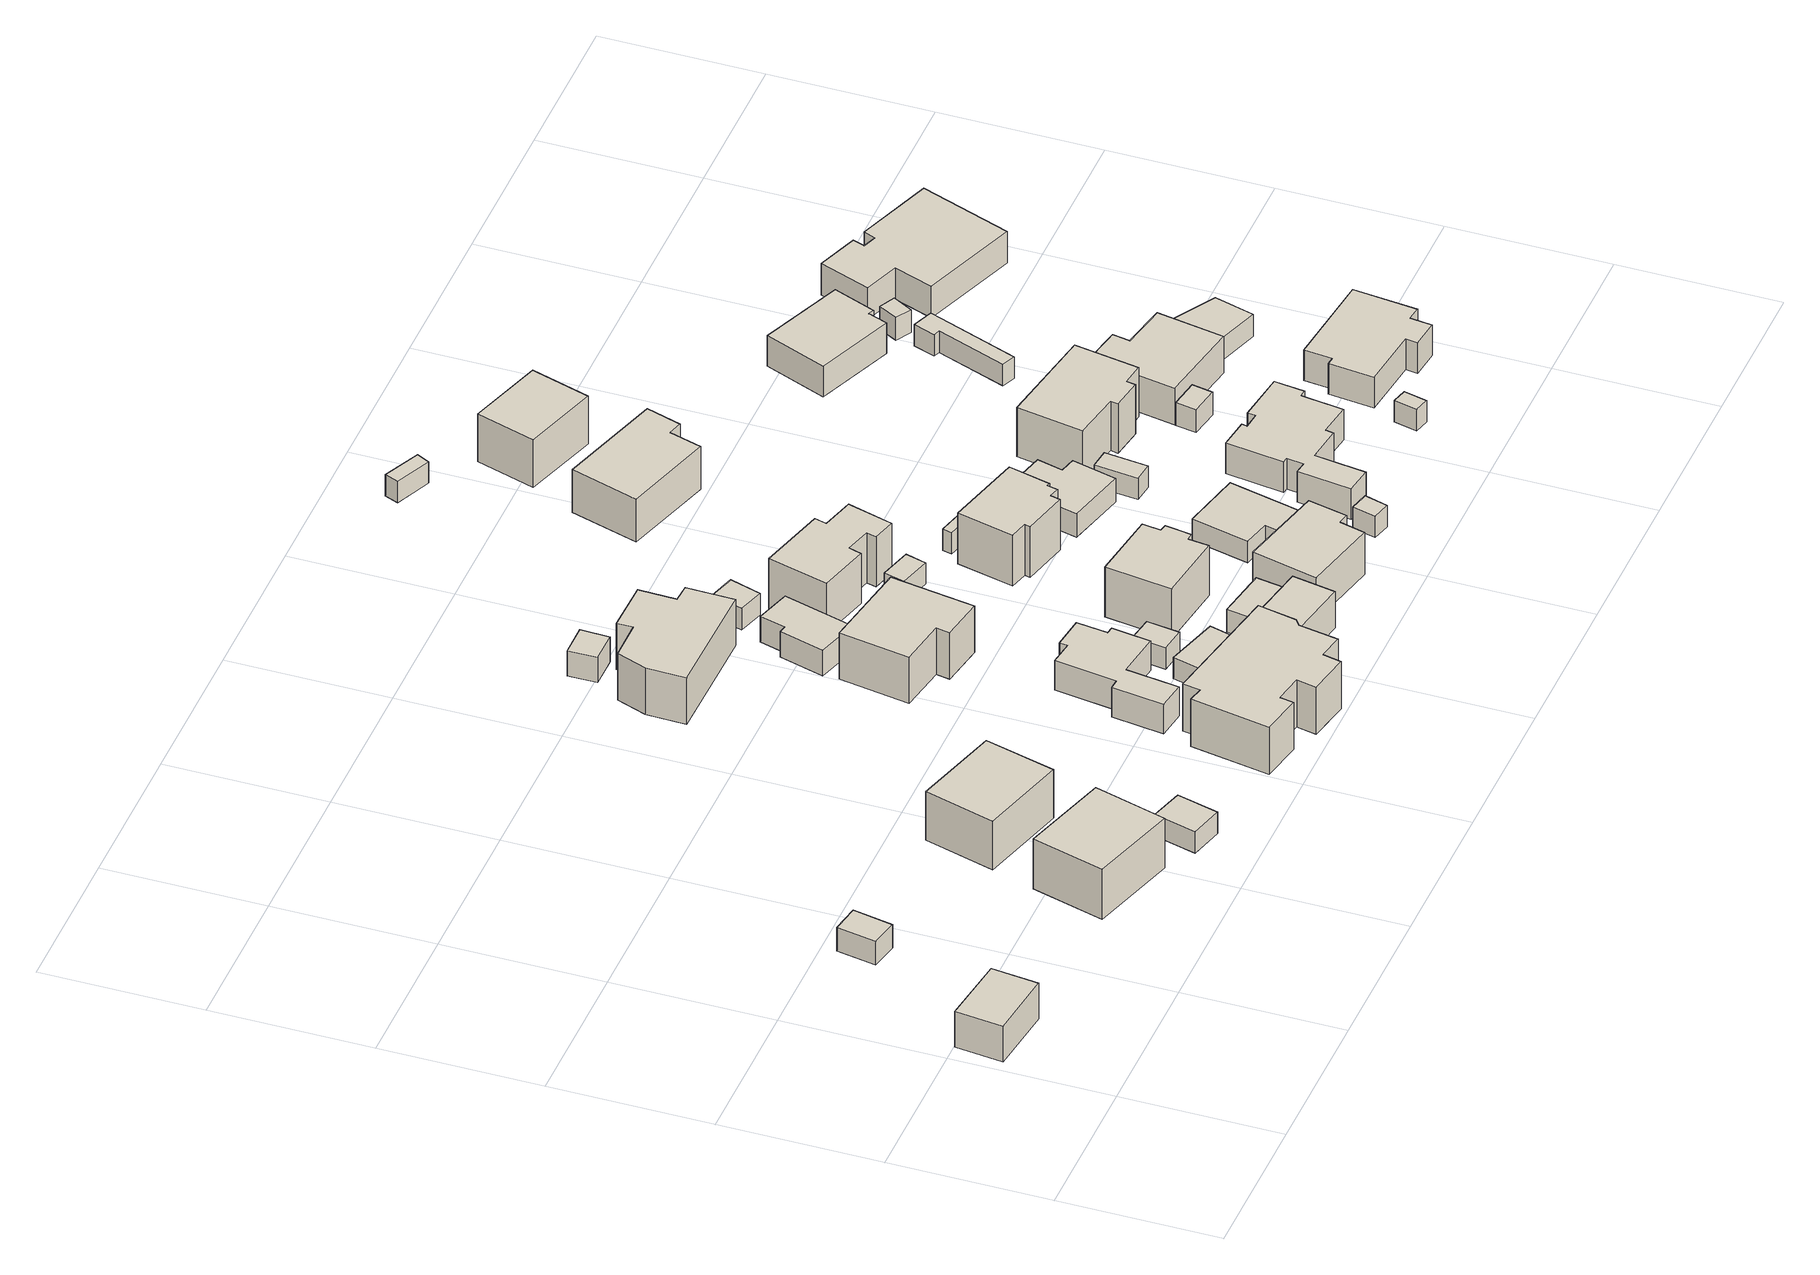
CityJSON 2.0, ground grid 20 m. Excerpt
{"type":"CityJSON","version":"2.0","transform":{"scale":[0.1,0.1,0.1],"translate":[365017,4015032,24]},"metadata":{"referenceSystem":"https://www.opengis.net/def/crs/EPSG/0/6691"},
"CityObjects":{
"building1":{"type":"Building","attributes":{"枝番":1,"利根川水系渡良瀬川洪水浸水想定区域（想定最大規模）.規模":"L2","利根川水系渡良瀬川洪水浸水想定区域（想定最大規模）.浸水ランク":"2","利根川水系渡良瀬川洪水浸水想定区域（想定最大規模）.浸水深":1.16,"利根川水系渡良瀬川洪水浸水想定区域（想定最大規模）.継続時間":5.5,"利根川水系矢場川洪水浸水想定区域（想定最大規模）.規模":"L2","利根川水系矢場川洪水浸水想定区域（想定最大規模）.浸水ランク":"1","利根川水系矢場川洪水浸水想定区域（想定最大規模）.浸水深":0.31,"利根川水系矢場川洪水浸水想定区域（想定最大規模）.継続時間":2.4,"measuredHeight":7.3,"BuildingDetails.prefecture":"10","BuildingDetails.city":"10207"},"geometry":[{"type":"Solid","lod":"1","boundaries":[[[[0,1,2,3]],[[2,4,5,3]],[[1,6,4,2]],[[0,7,6,1]],[[3,5,7,0]],[[4,6,7,5]]]]}]},
"building2":{"type":"Building","attributes":{"枝番":1,"利根川水系渡良瀬川洪水浸水想定区域（想定最大規模）.規模":"L2","利根川水系渡良瀬川洪水浸水想定区域（想定最大規模）.浸水ランク":"2","利根川水系渡良瀬川洪水浸水想定区域（想定最大規模）.浸水深":1.28,"利根川水系渡良瀬川洪水浸水想定区域（想定最大規模）.継続時間":5,"利根川水系矢場川洪水浸水想定区域（想定最大規模）.規模":"L2","利根川水系矢場川洪水浸水想定区域（想定最大規模）.浸水ランク":"1","利根川水系矢場川洪水浸水想定区域（想定最大規模）.浸水深":0.34,"measuredHeight":3.6,"BuildingDetails.prefecture":"10","BuildingDetails.city":"10207"},"geometry":[{"type":"Solid","lod":"1","boundaries":[[[[8,9,10,11]],[[10,12,13,11]],[[9,14,12,10]],[[8,15,14,9]],[[11,13,15,8]],[[12,14,15,13]]]]}]},
"building3":{"type":"Building","attributes":{"枝番":1,"利根川水系渡良瀬川洪水浸水想定区域（想定最大規模）.規模":"L2","利根川水系渡良瀬川洪水浸水想定区域（想定最大規模）.浸水ランク":"2","利根川水系渡良瀬川洪水浸水想定区域（想定最大規模）.浸水深":1.24,"利根川水系渡良瀬川洪水浸水想定区域（想定最大規模）.継続時間":5,"利根川水系矢場川洪水浸水想定区域（想定最大規模）.規模":"L2","利根川水系矢場川洪水浸水想定区域（想定最大規模）.浸水ランク":"1","利根川水系矢場川洪水浸水想定区域（想定最大規模）.浸水深":0.4,"usage":"412","measuredHeight":7.2,"BuildingDetails.prefecture":"10","BuildingDetails.city":"10207","BuildingDetails.surveyYear":2016},"geometry":[{"type":"Solid","lod":"1","boundaries":[[[[16,17,18,19]],[[18,20,21,19]],[[17,22,20,18]],[[16,23,22,17]],[[19,21,23,16]],[[20,22,23,21]]]]}]},
"building4":{"type":"Building","attributes":{"枝番":1,"利根川水系渡良瀬川洪水浸水想定区域（想定最大規模）.規模":"L2","利根川水系渡良瀬川洪水浸水想定区域（想定最大規模）.浸水ランク":"2","利根川水系渡良瀬川洪水浸水想定区域（想定最大規模）.浸水深":1.32,"利根川水系渡良瀬川洪水浸水想定区域（想定最大規模）.継続時間":5.4,"利根川水系矢場川洪水浸水想定区域（想定最大規模）.規模":"L2","利根川水系矢場川洪水浸水想定区域（想定最大規模）.浸水ランク":"1","利根川水系矢場川洪水浸水想定区域（想定最大規模）.浸水深":0.41,"usage":"412","measuredHeight":6.9,"BuildingDetails.prefecture":"10","BuildingDetails.city":"10207","BuildingDetails.surveyYear":2016},"geometry":[{"type":"Solid","lod":"1","boundaries":[[[[24,25,26,27]],[[26,28,29,27]],[[25,30,28,26]],[[24,31,30,25]],[[27,29,31,24]],[[28,30,31,29]]]]}]},
"building5":{"type":"Building","attributes":{"枝番":1,"利根川水系渡良瀬川洪水浸水想定区域（想定最大規模）.規模":"L2","利根川水系渡良瀬川洪水浸水想定区域（想定最大規模）.浸水ランク":"2","利根川水系渡良瀬川洪水浸水想定区域（想定最大規模）.浸水深":1.24,"利根川水系渡良瀬川洪水浸水想定区域（想定最大規模）.継続時間":5,"利根川水系矢場川洪水浸水想定区域（想定最大規模）.規模":"L2","利根川水系矢場川洪水浸水想定区域（想定最大規模）.浸水ランク":"1","利根川水系矢場川洪水浸水想定区域（想定最大規模）.浸水深":0.4,"measuredHeight":3.4,"BuildingDetails.prefecture":"10","BuildingDetails.city":"10207"},"geometry":[{"type":"Solid","lod":"1","boundaries":[[[[32,33,34,35]],[[34,36,37,35]],[[33,38,36,34]],[[32,39,38,33]],[[35,37,39,32]],[[36,38,39,37]]]]}]},
"building6":{"type":"Building","attributes":{"枝番":1,"利根川水系渡良瀬川洪水浸水想定区域（想定最大規模）.規模":"L2","利根川水系渡良瀬川洪水浸水想定区域（想定最大規模）.浸水ランク":"2","利根川水系渡良瀬川洪水浸水想定区域（想定最大規模）.浸水深":1.12,"利根川水系渡良瀬川洪水浸水想定区域（想定最大規模）.継続時間":4.8,"利根川水系矢場川洪水浸水想定区域（想定最大規模）.規模":"L2","利根川水系矢場川洪水浸水想定区域（想定最大規模）.浸水ランク":"1","利根川水系矢場川洪水浸水想定区域（想定最大規模）.浸水深":0.28,"usage":"411","measuredHeight":8.6,"BuildingDetails.prefecture":"10","BuildingDetails.city":"10207","BuildingDetails.surveyYear":2016},"geometry":[{"type":"Solid","lod":"1","boundaries":[[[[40,41,42,43,44,45,46,47,48,49,50,51,52,53]],[[52,54,55,53]],[[51,56,54,52]],[[50,57,56,51]],[[49,58,57,50]],[[48,59,58,49]],[[47,60,59,48]],[[46,61,60,47]],[[45,62,61,46]],[[44,63,62,45]],[[43,64,63,44]],[[42,65,64,43]],[[41,66,65,42]],[[40,67,66,41]],[[53,55,67,40]],[[54,56,57,58,59,60,61,62,63,64,65,66,67,55]]]]}]},
"building7":{"type":"Building","attributes":{"枝番":1,"利根川水系渡良瀬川洪水浸水想定区域（想定最大規模）.規模":"L2","利根川水系渡良瀬川洪水浸水想定区域（想定最大規模）.浸水ランク":"2","利根川水系渡良瀬川洪水浸水想定区域（想定最大規模）.浸水深":1.16,"利根川水系渡良瀬川洪水浸水想定区域（想定最大規模）.継続時間":5.1,"利根川水系矢場川洪水浸水想定区域（想定最大規模）.規模":"L2","利根川水系矢場川洪水浸水想定区域（想定最大規模）.浸水ランク":"1","利根川水系矢場川洪水浸水想定区域（想定最大規模）.浸水深":0.22,"usage":"411","measuredHeight":7.2,"BuildingDetails.prefecture":"10","BuildingDetails.city":"10207","BuildingDetails.surveyYear":2016},"geometry":[{"type":"Solid","lod":"1","boundaries":[[[[68,69,70,71,72,73,74,75,76]],[[75,77,78,76]],[[74,79,77,75]],[[73,80,79,74]],[[72,81,80,73]],[[71,82,81,72]],[[70,83,82,71]],[[69,84,83,70]],[[68,85,84,69]],[[76,78,85,68]],[[77,79,80,81,82,83,84,85,78]]]]}]},
"building8":{"type":"Building","attributes":{"枝番":1,"利根川水系渡良瀬川洪水浸水想定区域（想定最大規模）.規模":"L2","利根川水系渡良瀬川洪水浸水想定区域（想定最大規模）.浸水ランク":"2","利根川水系渡良瀬川洪水浸水想定区域（想定最大規模）.浸水深":1.4,"利根川水系渡良瀬川洪水浸水想定区域（想定最大規模）.継続時間":4.8,"利根川水系矢場川洪水浸水想定区域（想定最大規模）.規模":"L2","利根川水系矢場川洪水浸水想定区域（想定最大規模）.浸水ランク":"2","利根川水系矢場川洪水浸水想定区域（想定最大規模）.浸水深":0.5,"usage":"411","measuredHeight":5.1,"BuildingDetails.prefecture":"10","BuildingDetails.city":"10207","BuildingDetails.surveyYear":2016},"geometry":[{"type":"Solid","lod":"1","boundaries":[[[[86,87,88,89,90,91,92,93,94,95,96,97]],[[96,98,99,97]],[[95,100,98,96]],[[94,101,100,95]],[[93,102,101,94]],[[92,103,102,93]],[[91,104,103,92]],[[90,105,104,91]],[[89,106,105,90]],[[88,107,106,89]],[[87,108,107,88]],[[86,109,108,87]],[[97,99,109,86]],[[98,100,101,102,103,104,105,106,107,108,109,99]]]]}]},
"building9":{"type":"Building","attributes":{"枝番":1,"利根川水系渡良瀬川洪水浸水想定区域（想定最大規模）.規模":"L2","利根川水系渡良瀬川洪水浸水想定区域（想定最大規模）.浸水ランク":"2","利根川水系渡良瀬川洪水浸水想定区域（想定最大規模）.浸水深":1.17,"利根川水系渡良瀬川洪水浸水想定区域（想定最大規模）.継続時間":5.5,"利根川水系矢場川洪水浸水想定区域（想定最大規模）.規模":"L2","利根川水系矢場川洪水浸水想定区域（想定最大規模）.浸水ランク":"1","利根川水系矢場川洪水浸水想定区域（想定最大規模）.浸水深":0.22,"利根川水系矢場川洪水浸水想定区域（想定最大規模）.継続時間":3,"usage":"411","measuredHeight":3.7,"BuildingDetails.prefecture":"10","BuildingDetails.city":"10207","BuildingDetails.surveyYear":2016},"geometry":[{"type":"Solid","lod":"1","boundaries":[[[[110,111,112,113]],[[112,114,115,113]],[[111,116,114,112]],[[110,117,116,111]],[[113,115,117,110]],[[114,116,117,115]]]]}]},
"building10":{"type":"Building","attributes":{"枝番":1,"利根川水系渡良瀬川洪水浸水想定区域（想定最大規模）.規模":"L2","利根川水系渡良瀬川洪水浸水想定区域（想定最大規模）.浸水ランク":"2","利根川水系渡良瀬川洪水浸水想定区域（想定最大規模）.浸水深":0.93,"利根川水系渡良瀬川洪水浸水想定区域（想定最大規模）.継続時間":5.2,"利根川水系矢場川洪水浸水想定区域（想定最大規模）.規模":"L2","利根川水系矢場川洪水浸水想定区域（想定最大規模）.浸水ランク":"1","利根川水系矢場川洪水浸水想定区域（想定最大規模）.浸水深":0.01,"usage":"411","measuredHeight":7.5,"BuildingDetails.prefecture":"10","BuildingDetails.city":"10207","BuildingDetails.surveyYear":2016},"geometry":[{"type":"Solid","lod":"1","boundaries":[[[[118,119,120,121,122,123]],[[122,124,125,123]],[[121,126,124,122]],[[120,127,126,121]],[[119,128,127,120]],[[118,129,128,119]],[[123,125,129,118]],[[124,126,127,128,129,125]]]]}]},
"building11":{"type":"Building","attributes":{"枝番":1,"利根川水系渡良瀬川洪水浸水想定区域（想定最大規模）.規模":"L2","利根川水系渡良瀬川洪水浸水想定区域（想定最大規模）.浸水ランク":"2","利根川水系渡良瀬川洪水浸水想定区域（想定最大規模）.浸水深":1.43,"利根川水系渡良瀬川洪水浸水想定区域（想定最大規模）.継続時間":4.8,"利根川水系矢場川洪水浸水想定区域（想定最大規模）.規模":"L2","利根川水系矢場川洪水浸水想定区域（想定最大規模）.浸水ランク":"2","利根川水系矢場川洪水浸水想定区域（想定最大規模）.浸水深":0.57,"usage":"411","BuildingDetails.prefecture":"10","BuildingDetails.city":"10207","BuildingDetails.surveyYear":2016},"geometry":[{"type":"Solid","lod":"1","boundaries":[[[[130,131,132,133]],[[132,134,135,133]],[[131,136,134,132]],[[130,137,136,131]],[[133,135,137,130]],[[134,136,137,135]]]]}]},
"building12":{"type":"Building","attributes":{"枝番":1,"利根川水系渡良瀬川洪水浸水想定区域（想定最大規模）.規模":"L2","利根川水系渡良瀬川洪水浸水想定区域（想定最大規模）.浸水ランク":"2","利根川水系渡良瀬川洪水浸水想定区域（想定最大規模）.浸水深":1.26,"利根川水系渡良瀬川洪水浸水想定区域（想定最大規模）.継続時間":4.9,"利根川水系矢場川洪水浸水想定区域（想定最大規模）.規模":"L2","利根川水系矢場川洪水浸水想定区域（想定最大規模）.浸水ランク":"1","利根川水系矢場川洪水浸水想定区域（想定最大規模）.浸水深":0.31,"usage":"411","measuredHeight":3.8,"BuildingDetails.prefecture":"10","BuildingDetails.city":"10207","BuildingDetails.surveyYear":2016},"geometry":[{"type":"Solid","lod":"1","boundaries":[[[[138,139,140,141,142,143]],[[142,144,145,143]],[[141,146,144,142]],[[140,147,146,141]],[[139,148,147,140]],[[138,149,148,139]],[[143,145,149,138]],[[144,146,147,148,149,145]]]]}]},
"building13":{"type":"Building","attributes":{"枝番":1,"利根川水系渡良瀬川洪水浸水想定区域（想定最大規模）.規模":"L2","利根川水系渡良瀬川洪水浸水想定区域（想定最大規模）.浸水ランク":"2","利根川水系渡良瀬川洪水浸水想定区域（想定最大規模）.浸水深":1.45,"利根川水系渡良瀬川洪水浸水想定区域（想定最大規模）.継続時間":4.8,"利根川水系矢場川洪水浸水想定区域（想定最大規模）.規模":"L2","利根川水系矢場川洪水浸水想定区域（想定最大規模）.浸水ランク":"2","利根川水系矢場川洪水浸水想定区域（想定最大規模）.浸水深":0.58,"BuildingDetails.prefecture":"10","BuildingDetails.city":"10207"},"geometry":[{"type":"Solid","lod":"1","boundaries":[[[[150,151,152,153]],[[152,154,155,153]],[[151,156,154,152]],[[150,157,156,151]],[[153,155,157,150]],[[154,156,157,155]]]]}]},
"building14":{"type":"Building","attributes":{"枝番":1,"利根川水系渡良瀬川洪水浸水想定区域（想定最大規模）.規模":"L2","利根川水系渡良瀬川洪水浸水想定区域（想定最大規模）.浸水ランク":"2","利根川水系渡良瀬川洪水浸水想定区域（想定最大規模）.浸水深":1.46,"利根川水系渡良瀬川洪水浸水想定区域（想定最大規模）.継続時間":5.2,"利根川水系矢場川洪水浸水想定区域（想定最大規模）.規模":"L2","利根川水系矢場川洪水浸水想定区域（想定最大規模）.浸水ランク":"2","利根川水系矢場川洪水浸水想定区域（想定最大規模）.浸水深":0.51,"usage":"411","BuildingDetails.prefecture":"10","BuildingDetails.city":"10207","BuildingDetails.surveyYear":2016},"geometry":[{"type":"Solid","lod":"1","boundaries":[[[[158,159,160,161]],[[160,162,163,161]],[[159,164,162,160]],[[158,165,164,159]],[[161,163,165,158]],[[162,164,165,163]]]]}]},
"building15":{"type":"Building","attributes":{"枝番":1,"利根川水系渡良瀬川洪水浸水想定区域（想定最大規模）.規模":"L2","利根川水系渡良瀬川洪水浸水想定区域（想定最大規模）.浸水ランク":"2","利根川水系渡良瀬川洪水浸水想定区域（想定最大規模）.浸水深":0.81,"利根川水系渡良瀬川洪水浸水想定区域（想定最大規模）.継続時間":4.6,"利根川水系矢場川洪水浸水想定区域（想定最大規模）.規模":"L2","利根川水系矢場川洪水浸水想定区域（想定最大規模）.浸水ランク":"1","利根川水系矢場川洪水浸水想定区域（想定最大規模）.浸水深":0.06,"measuredHeight":6.1,"BuildingDetails.prefecture":"10","BuildingDetails.city":"10207"},"geometry":[{"type":"Solid","lod":"1","boundaries":[[[[166,167,168,169,170]],[[169,171,172,170]],[[168,173,171,169]],[[167,174,173,168]],[[166,175,174,167]],[[170,172,175,166]],[[171,173,174,175,172]]]]}]},
"building16":{"type":"Building","attributes":{"枝番":1,"利根川水系渡良瀬川洪水浸水想定区域（想定最大規模）.規模":"L2","利根川水系渡良瀬川洪水浸水想定区域（想定最大規模）.浸水ランク":"2","利根川水系渡良瀬川洪水浸水想定区域（想定最大規模）.浸水深":1.46,"利根川水系渡良瀬川洪水浸水想定区域（想定最大規模）.継続時間":4.9,"利根川水系矢場川洪水浸水想定区域（想定最大規模）.規模":"L2","利根川水系矢場川洪水浸水想定区域（想定最大規模）.浸水ランク":"2","利根川水系矢場川洪水浸水想定区域（想定最大規模）.浸水深":0.51,"usage":"411","BuildingDetails.prefecture":"10","BuildingDetails.city":"10207","BuildingDetails.surveyYear":2016},"geometry":[{"type":"Solid","lod":"1","boundaries":[[[[176,177,178,179]],[[178,180,181,179]],[[177,182,180,178]],[[176,183,182,177]],[[179,181,183,176]],[[180,182,183,181]]]]}]},
"building17":{"type":"Building","attributes":{"枝番":1,"利根川水系渡良瀬川洪水浸水想定区域（想定最大規模）.規模":"L2","利根川水系渡良瀬川洪水浸水想定区域（想定最大規模）.浸水ランク":"2","利根川水系渡良瀬川洪水浸水想定区域（想定最大規模）.浸水深":1.01,"利根川水系渡良瀬川洪水浸水想定区域（想定最大規模）.継続時間":4.6,"利根川水系矢場川洪水浸水想定区域（想定最大規模）.規模":"L2","利根川水系矢場川洪水浸水想定区域（想定最大規模）.浸水ランク":"1","利根川水系矢場川洪水浸水想定区域（想定最大規模）.浸水深":0.16,"usage":"411","measuredHeight":3.5,"BuildingDetails.prefecture":"10","BuildingDetails.city":"10207","BuildingDetails.surveyYear":2016},"geometry":[{"type":"Solid","lod":"1","boundaries":[[[[184,185,186,187,188,189]],[[188,190,191,189]],[[187,192,190,188]],[[186,193,192,187]],[[185,194,193,186]],[[184,195,194,185]],[[189,191,195,184]],[[190,192,193,194,195,191]]]]}]},
"building18":{"type":"Building","attributes":{"枝番":1,"利根川水系渡良瀬川洪水浸水想定区域（想定最大規模）.規模":"L2","利根川水系渡良瀬川洪水浸水想定区域（想定最大規模）.浸水ランク":"2","利根川水系渡良瀬川洪水浸水想定区域（想定最大規模）.浸水深":1.49,"利根川水系渡良瀬川洪水浸水想定区域（想定最大規模）.継続時間":5.6,"利根川水系矢場川洪水浸水想定区域（想定最大規模）.規模":"L2","利根川水系矢場川洪水浸水想定区域（想定最大規模）.浸水ランク":"2","利根川水系矢場川洪水浸水想定区域（想定最大規模）.浸水深":0.58,"利根川水系矢場川洪水浸水想定区域（想定最大規模）.継続時間":2.6,"usage":"411","measuredHeight":7.7,"BuildingDetails.prefecture":"10","BuildingDetails.city":"10207","BuildingDetails.surveyYear":2016},"geometry":[{"type":"Solid","lod":"1","boundaries":[[[[196,197,198,199,200,201,202,203]],[[202,204,205,203]],[[201,206,204,202]],[[200,207,206,201]],[[199,208,207,200]],[[198,209,208,199]],[[197,210,209,198]],[[196,211,210,197]],[[203,205,211,196]],[[204,206,207,208,209,210,211,205]]]]}]},
"building19":{"type":"Building","attributes":{"枝番":1,"利根川水系渡良瀬川洪水浸水想定区域（想定最大規模）.規模":"L2","利根川水系渡良瀬川洪水浸水想定区域（想定最大規模）.浸水ランク":"2","利根川水系渡良瀬川洪水浸水想定区域（想定最大規模）.浸水深":0.66,"利根川水系渡良瀬川洪水浸水想定区域（想定最大規模）.継続時間":4.9,"利根川水系矢場川洪水浸水想定区域（想定最大規模）.規模":"L2","利根川水系矢場川洪水浸水想定区域（想定最大規模）.浸水ランク":"1","利根川水系矢場川洪水浸水想定区域（想定最大規模）.浸水深":0.01,"usage":"411","measuredHeight":9,"BuildingDetails.prefecture":"10","BuildingDetails.city":"10207","BuildingDetails.surveyYear":2016},"geometry":[{"type":"Solid","lod":"1","boundaries":[[[[212,213,214,215,216,217,218,219,220,221]],[[220,222,223,221]],[[219,224,222,220]],[[218,225,224,219]],[[217,226,225,218]],[[216,227,226,217]],[[215,228,227,216]],[[214,229,228,215]],[[213,230,229,214]],[[212,231,230,213]],[[221,223,231,212]],[[222,224,225,226,227,228,229,230,231,223]]]]}]},
"building20":{"type":"Building","attributes":{"枝番":1,"利根川水系渡良瀬川洪水浸水想定区域（想定最大規模）.規模":"L2","利根川水系渡良瀬川洪水浸水想定区域（想定最大規模）.浸水ランク":"2","利根川水系渡良瀬川洪水浸水想定区域（想定最大規模）.浸水深":1.44,"利根川水系渡良瀬川洪水浸水想定区域（想定最大規模）.継続時間":4.9,"利根川水系矢場川洪水浸水想定区域（想定最大規模）.規模":"L2","利根川水系矢場川洪水浸水想定区域（想定最大規模）.浸水ランク":"2","利根川水系矢場川洪水浸水想定区域（想定最大規模）.浸水深":0.5,"usage":"411","measuredHeight":3.3,"BuildingDetails.prefecture":"10","BuildingDetails.city":"10207","BuildingDetails.surveyYear":2016},"geometry":[{"type":"Solid","lod":"1","boundaries":[[[[232,233,234,235]],[[234,236,237,235]],[[233,238,236,234]],[[232,239,238,233]],[[235,237,239,232]],[[236,238,239,237]]]]}]},
"building21":{"type":"Building","attributes":{"枝番":1,"利根川水系渡良瀬川洪水浸水想定区域（想定最大規模）.規模":"L2","利根川水系渡良瀬川洪水浸水想定区域（想定最大規模）.浸水ランク":"2","利根川水系渡良瀬川洪水浸水想定区域（想定最大規模）.浸水深":0.81,"利根川水系渡良瀬川洪水浸水想定区域（想定最大規模）.継続時間":4.6,"利根川水系矢場川洪水浸水想定区域（想定最大規模）.規模":"L2","利根川水系矢場川洪水浸水想定区域（想定最大規模）.浸水ランク":"1","利根川水系矢場川洪水浸水想定区域（想定最大規模）.浸水深":0.16,"usage":"411","measuredHeight":7.6,"BuildingDetails.prefecture":"10","BuildingDetails.city":"10207","BuildingDetails.surveyYear":2016},"geometry":[{"type":"Solid","lod":"1","boundaries":[[[[240,241,242,243,244,245]],[[244,246,247,245]],[[243,248,246,244]],[[242,249,248,243]],[[241,250,249,242]],[[240,251,250,241]],[[245,247,251,240]],[[246,248,249,250,251,247]]]]}]},
"building22":{"type":"Building","attributes":{"枝番":1,"利根川水系渡良瀬川洪水浸水想定区域（想定最大規模）.規模":"L2","利根川水系渡良瀬川洪水浸水想定区域（想定最大規模）.浸水ランク":"2","利根川水系渡良瀬川洪水浸水想定区域（想定最大規模）.浸水深":1.44,"利根川水系渡良瀬川洪水浸水想定区域（想定最大規模）.継続時間":5.6,"利根川水系矢場川洪水浸水想定区域（想定最大規模）.規模":"L2","利根川水系矢場川洪水浸水想定区域（想定最大規模）.浸水ランク":"2","利根川水系矢場川洪水浸水想定区域（想定最大規模）.浸水深":0.5,"利根川水系矢場川洪水浸水想定区域（想定最大規模）.継続時間":2.6,"usage":"411","measuredHeight":7.7,"BuildingDetails.prefecture":"10","BuildingDetails.city":"10207","BuildingDetails.surveyYear":2016},"geometry":[{"type":"Solid","lod":"1","boundaries":[[[[252,253,254,255,256,257,258,259,260,261]],[[260,262,263,261]],[[259,264,262,260]],[[258,265,264,259]],[[257,266,265,258]],[[256,267,266,257]],[[255,268,267,256]],[[254,269,268,255]],[[253,270,269,254]],[[252,271,270,253]],[[261,263,271,252]],[[262,264,265,266,267,268,269,270,271,263]]]]}]},
"building23":{"type":"Building","attributes":{"枝番":1,"利根川水系渡良瀬川洪水浸水想定区域（想定最大規模）.規模":"L2","利根川水系渡良瀬川洪水浸水想定区域（想定最大規模）.浸水ランク":"2","利根川水系渡良瀬川洪水浸水想定区域（想定最大規模）.浸水深":1.44,"利根川水系渡良瀬川洪水浸水想定区域（想定最大規模）.継続時間":6.5,"利根川水系矢場川洪水浸水想定区域（想定最大規模）.規模":"L2","利根川水系矢場川洪水浸水想定区域（想定最大規模）.浸水ランク":"2","利根川水系矢場川洪水浸水想定区域（想定最大規模）.浸水深":0.5,"利根川水系矢場川洪水浸水想定区域（想定最大規模）.継続時間":8.9,"BuildingDetails.prefecture":"10","BuildingDetails.city":"10207"},"geometry":[{"type":"Solid","lod":"1","boundaries":[[[[272,273,274,275]],[[274,276,277,275]],[[273,278,276,274]],[[272,279,278,273]],[[275,277,279,272]],[[276,278,279,277]]]]}]},
"building24":{"type":"Building","attributes":{"枝番":1,"利根川水系渡良瀬川洪水浸水想定区域（想定最大規模）.規模":"L2","利根川水系渡良瀬川洪水浸水想定区域（想定最大規模）.浸水ランク":"2","利根川水系渡良瀬川洪水浸水想定区域（想定最大規模）.浸水深":1.45,"利根川水系渡良瀬川洪水浸水想定区域（想定最大規模）.継続時間":4.6,"利根川水系矢場川洪水浸水想定区域（想定最大規模）.規模":"L2","利根川水系矢場川洪水浸水想定区域（想定最大規模）.浸水ランク":"2","利根川水系矢場川洪水浸水想定区域（想定最大規模）.浸水深":0.56,"usage":"411","measuredHeight":3.2,"BuildingDetails.prefecture":"10","BuildingDetails.city":"10207","BuildingDetails.surveyYear":2016},"geometry":[{"type":"Solid","lod":"1","boundaries":[[[[280,281,282,283,284,285]],[[284,286,287,285]],[[283,288,286,284]],[[282,289,288,283]],[[281,290,289,282]],[[280,291,290,281]],[[285,287,291,280]],[[286,288,289,290,291,287]]]]}]},
"building25":{"type":"Building","attributes":{"枝番":1,"利根川水系渡良瀬川洪水浸水想定区域（想定最大規模）.規模":"L2","利根川水系渡良瀬川洪水浸水想定区域（想定最大規模）.浸水ランク":"2","利根川水系渡良瀬川洪水浸水想定区域（想定最大規模）.浸水深":1.33,"利根川水系渡良瀬川洪水浸水想定区域（想定最大規模）.継続時間":4.6,"利根川水系矢場川洪水浸水想定区域（想定最大規模）.規模":"L2","利根川水系矢場川洪水浸水想定区域（想定最大規模）.浸水ランク":"1","利根川水系矢場川洪水浸水想定区域（想定最大規模）.浸水深":0.45,"usage":"411","BuildingDetails.prefecture":"10","BuildingDetails.city":"10207","BuildingDetails.surveyYear":2016},"geometry":[{"type":"Solid","lod":"1","boundaries":[[[[292,293,294,295]],[[294,296,297,295]],[[293,298,296,294]],[[292,299,298,293]],[[295,297,299,292]],[[296,298,299,297]]]]}]},
"building26":{"type":"Building","attributes":{"枝番":1,"利根川水系渡良瀬川洪水浸水想定区域（想定最大規模）.規模":"L2","利根川水系渡良瀬川洪水浸水想定区域（想定最大規模）.浸水ランク":"2","利根川水系渡良瀬川洪水浸水想定区域（想定最大規模）.浸水深":1.28,"利根川水系渡良瀬川洪水浸水想定区域（想定最大規模）.継続時間":4.9,"利根川水系矢場川洪水浸水想定区域（想定最大規模）.規模":"L2","利根川水系矢場川洪水浸水想定区域（想定最大規模）.浸水ランク":"1","利根川水系矢場川洪水浸水想定区域（想定最大規模）.浸水深":0.32,"BuildingDetails.prefecture":"10","BuildingDetails.city":"10207"},"geometry":[{"type":"Solid","lod":"1","boundaries":[[[[300,301,302,303]],[[302,304,305,303]],[[301,306,304,302]],[[300,307,306,301]],[[303,305,307,300]],[[304,306,307,305]]]]}]},
"building27":{"type":"Building","attributes":{"枝番":1,"利根川水系渡良瀬川洪水浸水想定区域（想定最大規模）.規模":"L2","利根川水系渡良瀬川洪水浸水想定区域（想定最大規模）.浸水ランク":"2","利根川水系渡良瀬川洪水浸水想定区域（想定最大規模）.浸水深":0.97,"利根川水系渡良瀬川洪水浸水想定区域（想定最大規模）.継続時間":5.2,"利根川水系矢場川洪水浸水想定区域（想定最大規模）.規模":"L2","利根川水系矢場川洪水浸水想定区域（想定最大規模）.浸水ランク":"1","利根川水系矢場川洪水浸水想定区域（想定最大規模）.浸水深":0.01,"usage":"411","measuredHeight":7.4,"BuildingDetails.prefecture":"10","BuildingDetails.city":"10207","BuildingDetails.surveyYear":2016},"geometry":[{"type":"Solid","lod":"1","boundaries":[[[[308,309,310,311,312,313]],[[312,314,315,313]],[[311,316,314,312]],[[310,317,316,311]],[[309,318,317,310]],[[308,319,318,309]],[[313,315,319,308]],[[314,316,317,318,319,315]]]]}]},
"building28":{"type":"Building","attributes":{"枝番":1,"利根川水系渡良瀬川洪水浸水想定区域（想定最大規模）.規模":"L2","利根川水系渡良瀬川洪水浸水想定区域（想定最大規模）.浸水ランク":"2","利根川水系渡良瀬川洪水浸水想定区域（想定最大規模）.浸水深":1.52,"利根川水系渡良瀬川洪水浸水想定区域（想定最大規模）.継続時間":5.6,"利根川水系矢場川洪水浸水想定区域（想定最大規模）.規模":"L2","利根川水系矢場川洪水浸水想定区域（想定最大規模）.浸水ランク":"2","利根川水系矢場川洪水浸水想定区域（想定最大規模）.浸水深":0.6,"利根川水系矢場川洪水浸水想定区域（想定最大規模）.継続時間":2.6,"measuredHeight":3.6,"BuildingDetails.prefecture":"10","BuildingDetails.city":"10207"},"geometry":[{"type":"Solid","lod":"1","boundaries":[[[[320,321,322,323,324,325,326,327]],[[326,328,329,327]],[[325,330,328,326]],[[324,331,330,325]],[[323,332,331,324]],[[322,333,332,323]],[[321,334,333,322]],[[320,335,334,321]],[[327,329,335,320]],[[328,330,331,332,333,334,335,329]]]]}]},
"building29":{"type":"Building","attributes":{"枝番":1,"利根川水系渡良瀬川洪水浸水想定区域（想定最大規模）.規模":"L2","利根川水系渡良瀬川洪水浸水想定区域（想定最大規模）.浸水ランク":"2","利根川水系渡良瀬川洪水浸水想定区域（想定最大規模）.浸水深":1.21,"利根川水系渡良瀬川洪水浸水想定区域（想定最大規模）.継続時間":5.6,"利根川水系矢場川洪水浸水想定区域（想定最大規模）.規模":"L2","利根川水系矢場川洪水浸水想定区域（想定最大規模）.浸水ランク":"1","利根川水系矢場川洪水浸水想定区域（想定最大規模）.浸水深":0.28,"利根川水系矢場川洪水浸水想定区域（想定最大規模）.継続時間":2.6,"measuredHeight":3.2,"BuildingDetails.prefecture":"10","BuildingDetails.city":"10207"},"geometry":[{"type":"Solid","lod":"1","boundaries":[[[[336,337,338,339]],[[338,340,341,339]],[[337,342,340,338]],[[336,343,342,337]],[[339,341,343,336]],[[340,342,343,341]]]]}]},
"building30":{"type":"Building","attributes":{"枝番":1,"利根川水系渡良瀬川洪水浸水想定区域（想定最大規模）.規模":"L2","利根川水系渡良瀬川洪水浸水想定区域（想定最大規模）.浸水ランク":"2","利根川水系渡良瀬川洪水浸水想定区域（想定最大規模）.浸水深":1.16,"利根川水系渡良瀬川洪水浸水想定区域（想定最大規模）.継続時間":6.2,"利根川水系矢場川洪水浸水想定区域（想定最大規模）.規模":"L2","利根川水系矢場川洪水浸水想定区域（想定最大規模）.浸水ランク":"1","利根川水系矢場川洪水浸水想定区域（想定最大規模）.浸水深":0.21,"利根川水系矢場川洪水浸水想定区域（想定最大規模）.継続時間":7.5,"usage":"411","measuredHeight":7.6,"BuildingDetails.prefecture":"10","BuildingDetails.city":"10207","BuildingDetails.surveyYear":2016},"geometry":[{"type":"Solid","lod":"1","boundaries":[[[[344,345,346,347]],[[346,348,349,347]],[[345,350,348,346]],[[344,351,350,345]],[[347,349,351,344]],[[348,350,351,349]]]]}]},
"building31":{"type":"Building","attributes":{"枝番":1,"利根川水系渡良瀬川洪水浸水想定区域（想定最大規模）.規模":"L2","利根川水系渡良瀬川洪水浸水想定区域（想定最大規模）.浸水ランク":"2","利根川水系渡良瀬川洪水浸水想定区域（想定最大規模）.浸水深":1.36,"利根川水系渡良瀬川洪水浸水想定区域（想定最大規模）.継続時間":6.1,"利根川水系矢場川洪水浸水想定区域（想定最大規模）.規模":"L2","利根川水系矢場川洪水浸水想定区域（想定最大規模）.浸水ランク":"1","利根川水系矢場川洪水浸水想定区域（想定最大規模）.浸水深":0.46,"利根川水系矢場川洪水浸水想定区域（想定最大規模）.継続時間":6,"usage":"411","measuredHeight":5,"BuildingDetails.prefecture":"10","BuildingDetails.city":"10207","BuildingDetails.surveyYear":2016},"geometry":[{"type":"Solid","lod":"1","boundaries":[[[[352,353,354,355,356,357,358,359,360,361,362,363,364,365,366,367,368,369]],[[368,370,371,369]],[[367,372,370,368]],[[366,373,372,367]],[[365,374,373,366]],[[364,375,374,365]],[[363,376,375,364]],[[362,377,376,363]],[[361,378,377,362]],[[360,379,378,361]],[[359,380,379,360]],[[358,381,380,359]],[[357,382,381,358]],[[356,383,382,357]],[[355,384,383,356]],[[354,385,384,355]],[[353,386,385,354]],[[352,387,386,353]],[[369,371,387,352]],[[370,372,373,374,375,376,377,378,379,380,381,382,383,384,385,386,387,371]]]]}]},
"building32":{"type":"Building","attributes":{"枝番":1,"利根川水系渡良瀬川洪水浸水想定区域（想定最大規模）.規模":"L2","利根川水系渡良瀬川洪水浸水想定区域（想定最大規模）.浸水ランク":"2","利根川水系渡良瀬川洪水浸水想定区域（想定最大規模）.浸水深":1.12,"利根川水系渡良瀬川洪水浸水想定区域（想定最大規模）.継続時間":5.6,"利根川水系矢場川洪水浸水想定区域（想定最大規模）.規模":"L2","利根川水系矢場川洪水浸水想定区域（想定最大規模）.浸水ランク":"1","利根川水系矢場川洪水浸水想定区域（想定最大規模）.浸水深":0.19,"利根川水系矢場川洪水浸水想定区域（想定最大規模）.継続時間":2.6,"usage":"411","measuredHeight":8.1,"BuildingDetails.prefecture":"10","BuildingDetails.city":"10207","BuildingDetails.surveyYear":2016},"geometry":[{"type":"Solid","lod":"1","boundaries":[[[[388,389,390,391,392,393,394,395]],[[394,396,397,395]],[[393,398,396,394]],[[392,399,398,393]],[[391,400,399,392]],[[390,401,400,391]],[[389,402,401,390]],[[388,403,402,389]],[[395,397,403,388]],[[396,398,399,400,401,402,403,397]]]]}]},
"building33":{"type":"Building","attributes":{"枝番":1,"利根川水系渡良瀬川洪水浸水想定区域（想定最大規模）.規模":"L2","利根川水系渡良瀬川洪水浸水想定区域（想定最大規模）.浸水ランク":"2","利根川水系渡良瀬川洪水浸水想定区域（想定最大規模）.浸水深":1.4,"利根川水系渡良瀬川洪水浸水想定区域（想定最大規模）.継続時間":6,"利根川水系矢場川洪水浸水想定区域（想定最大規模）.規模":"L2","利根川水系矢場川洪水浸水想定区域（想定最大規模）.浸水ランク":"1","利根川水系矢場川洪水浸水想定区域（想定最大規模）.浸水深":0.48,"利根川水系矢場川洪水浸水想定区域（想定最大規模）.継続時間":6.1,"measuredHeight":3.6,"BuildingDetails.prefecture":"10","BuildingDetails.city":"10207"},"geometry":[{"type":"Solid","lod":"1","boundaries":[[[[404,405,406,407]],[[406,408,409,407]],[[405,410,408,406]],[[404,411,410,405]],[[407,409,411,404]],[[408,410,411,409]]]]}]},
"building34":{"type":"Building","attributes":{"枝番":1,"利根川水系渡良瀬川洪水浸水想定区域（想定最大規模）.規模":"L2","利根川水系渡良瀬川洪水浸水想定区域（想定最大規模）.浸水ランク":"2","利根川水系渡良瀬川洪水浸水想定区域（想定最大規模）.浸水深":1.51,"利根川水系渡良瀬川洪水浸水想定区域（想定最大規模）.継続時間":6.1,"利根川水系矢場川洪水浸水想定区域（想定最大規模）.規模":"L2","利根川水系矢場川洪水浸水想定区域（想定最大規模）.浸水ランク":"2","利根川水系矢場川洪水浸水想定区域（想定最大規模）.浸水深":0.64,"利根川水系矢場川洪水浸水想定区域（想定最大規模）.継続時間":6,"BuildingDetails.prefecture":"10","BuildingDetails.city":"10207"},"geometry":[{"type":"Solid","lod":"1","boundaries":[[[[412,413,414,415]],[[414,416,417,415]],[[413,418,416,414]],[[412,419,418,413]],[[415,417,419,412]],[[416,418,419,417]]]]}]},
"building35":{"type":"Building","attributes":{"枝番":1,"利根川水系渡良瀬川洪水浸水想定区域（想定最大規模）.規模":"L2","利根川水系渡良瀬川洪水浸水想定区域（想定最大規模）.浸水ランク":"2","利根川水系渡良瀬川洪水浸水想定区域（想定最大規模）.浸水深":1.31,"利根川水系渡良瀬川洪水浸水想定区域（想定最大規模）.継続時間":6,"利根川水系矢場川洪水浸水想定区域（想定最大規模）.規模":"L2","利根川水系矢場川洪水浸水想定区域（想定最大規模）.浸水ランク":"1","利根川水系矢場川洪水浸水想定区域（想定最大規模）.浸水深":0.39,"利根川水系矢場川洪水浸水想定区域（想定最大規模）.継続時間":6.1,"usage":"411","measuredHeight":7.3,"BuildingDetails.prefecture":"10","BuildingDetails.city":"10207","BuildingDetails.surveyYear":2016},"geometry":[{"type":"Solid","lod":"1","boundaries":[[[[420,421,422,423,424,425]],[[424,426,427,425]],[[423,428,426,424]],[[422,429,428,423]],[[421,430,429,422]],[[420,431,430,421]],[[425,427,431,420]],[[426,428,429,430,431,427]]]]}]},
"building36":{"type":"Building","attributes":{"枝番":1,"利根川水系渡良瀬川洪水浸水想定区域（想定最大規模）.規模":"L2","利根川水系渡良瀬川洪水浸水想定区域（想定最大規模）.浸水ランク":"2","利根川水系渡良瀬川洪水浸水想定区域（想定最大規模）.浸水深":1.44,"利根川水系渡良瀬川洪水浸水想定区域（想定最大規模）.継続時間":13.4,"利根川水系矢場川洪水浸水想定区域（想定最大規模）.規模":"L2","利根川水系矢場川洪水浸水想定区域（想定最大規模）.浸水ランク":"2","利根川水系矢場川洪水浸水想定区域（想定最大規模）.浸水深":0.5,"利根川水系矢場川洪水浸水想定区域（想定最大規模）.継続時間":11.6,"usage":"431","measuredHeight":4.8,"BuildingDetails.prefecture":"10","BuildingDetails.city":"10207","BuildingDetails.surveyYear":2016},"geometry":[{"type":"Solid","lod":"1","boundaries":[[[[432,433,434,435,436,437]],[[436,438,439,437]],[[435,440,438,436]],[[434,441,440,435]],[[433,442,441,434]],[[432,443,442,433]],[[437,439,443,432]],[[438,440,441,442,443,439]]]]}]},
"building37":{"type":"Building","attributes":{"枝番":1,"利根川水系渡良瀬川洪水浸水想定区域（想定最大規模）.規模":"L2","利根川水系渡良瀬川洪水浸水想定区域（想定最大規模）.浸水ランク":"2","利根川水系渡良瀬川洪水浸水想定区域（想定最大規模）.浸水深":1.64,"利根川水系渡良瀬川洪水浸水想定区域（想定最大規模）.継続時間":5.9,"利根川水系矢場川洪水浸水想定区域（想定最大規模）.規模":"L2","利根川水系矢場川洪水浸水想定区域（想定最大規模）.浸水ランク":"2","利根川水系矢場川洪水浸水想定区域（想定最大規模）.浸水深":0.7,"利根川水系矢場川洪水浸水想定区域（想定最大規模）.継続時間":5.5,"usage":"411","measuredHeight":3.1,"BuildingDetails.prefecture":"10","BuildingDetails.city":"10207","BuildingDetails.surveyYear":2016},"geometry":[{"type":"Solid","lod":"1","boundaries":[[[[444,445,446,447,448,449]],[[448,450,451,449]],[[447,452,450,448]],[[446,453,452,447]],[[445,454,453,446]],[[444,455,454,445]],[[449,451,455,444]],[[450,452,453,454,455,451]]]]}]},
"building38":{"type":"Building","attributes":{"枝番":1,"利根川水系渡良瀬川洪水浸水想定区域（想定最大規模）.規模":"L2","利根川水系渡良瀬川洪水浸水想定区域（想定最大規模）.浸水ランク":"2","利根川水系渡良瀬川洪水浸水想定区域（想定最大規模）.浸水深":1.5,"利根川水系渡良瀬川洪水浸水想定区域（想定最大規模）.継続時間":6.1,"利根川水系矢場川洪水浸水想定区域（想定最大規模）.規模":"L2","利根川水系矢場川洪水浸水想定区域（想定最大規模）.浸水ランク":"2","利根川水系矢場川洪水浸水想定区域（想定最大規模）.浸水深":0.64,"利根川水系矢場川洪水浸水想定区域（想定最大規模）.継続時間":6,"usage":"411","measuredHeight":5.6,"BuildingDetails.prefecture":"10","BuildingDetails.city":"10207","BuildingDetails.surveyYear":2016},"geometry":[{"type":"Solid","lod":"1","boundaries":[[[[456,457,458,459,460,461,462,463,464,465]],[[464,466,467,465]],[[463,468,466,464]],[[462,469,468,463]],[[461,470,469,462]],[[460,471,470,461]],[[459,472,471,460]],[[458,473,472,459]],[[457,474,473,458]],[[456,475,474,457]],[[465,467,475,456]],[[466,468,469,470,471,472,473,474,475,467]]]]}]},
"building39":{"type":"Building","attributes":{"枝番":1,"利根川水系渡良瀬川洪水浸水想定区域（想定最大規模）.規模":"L2","利根川水系渡良瀬川洪水浸水想定区域（想定最大規模）.浸水ランク":"2","利根川水系渡良瀬川洪水浸水想定区域（想定最大規模）.浸水深":1.74,"利根川水系渡良瀬川洪水浸水想定区域（想定最大規模）.継続時間":5.9,"利根川水系矢場川洪水浸水想定区域（想定最大規模）.規模":"L2","利根川水系矢場川洪水浸水想定区域（想定最大規模）.浸水ランク":"2","利根川水系矢場川洪水浸水想定区域（想定最大規模）.浸水深":0.8,"利根川水系矢場川洪水浸水想定区域（想定最大規模）.継続時間":5.5,"measuredHeight":3.6,"BuildingDetails.prefecture":"10","BuildingDetails.city":"10207"},"geometry":[{"type":"Solid","lod":"1","boundaries":[[[[476,477,478,479]],[[478,480,481,479]],[[477,482,480,478]],[[476,483,482,477]],[[479,481,483,476]],[[480,482,483,481]]]]}]},
"building40":{"type":"Building","attributes":{"枝番":1,"利根川水系渡良瀬川洪水浸水想定区域（想定最大規模）.規模":"L2","利根川水系渡良瀬川洪水浸水想定区域（想定最大規模）.浸水ランク":"2","利根川水系渡良瀬川洪水浸水想定区域（想定最大規模）.浸水深":1.48,"利根川水系渡良瀬川洪水浸水想定区域（想定最大規模）.継続時間":6,"利根川水系矢場川洪水浸水想定区域（想定最大規模）.規模":"L2","利根川水系矢場川洪水浸水想定区域（想定最大規模）.浸水ランク":"2","利根川水系矢場川洪水浸水想定区域（想定最大規模）.浸水深":0.56,"利根川水系矢場川洪水浸水想定区域（想定最大規模）.継続時間":6.1,"usage":"411","measuredHeight":3.4,"BuildingDetails.prefecture":"10","BuildingDetails.city":"10207","BuildingDetails.surveyYear":2016},"geometry":[{"type":"Solid","lod":"1","boundaries":[[[[484,485,486,487]],[[486,488,489,487]],[[485,490,488,486]],[[484,491,490,485]],[[487,489,491,484]],[[488,490,491,489]]]]}]},
"building41":{"type":"Building","attributes":{"枝番":1,"利根川水系渡良瀬川洪水浸水想定区域（想定最大規模）.規模":"L2","利根川水系渡良瀬川洪水浸水想定区域（想定最大規模）.浸水ランク":"2","利根川水系渡良瀬川洪水浸水想定区域（想定最大規模）.浸水深":1.63,"利根川水系渡良瀬川洪水浸水想定区域（想定最大規模）.継続時間":13.4,"利根川水系矢場川洪水浸水想定区域（想定最大規模）.規模":"L2","利根川水系矢場川洪水浸水想定区域（想定最大規模）.浸水ランク":"2","利根川水系矢場川洪水浸水想定区域（想定最大規模）.浸水深":0.69,"利根川水系矢場川洪水浸水想定区域（想定最大規模）.継続時間":11.6,"usage":"411","measuredHeight":7.5,"BuildingDetails.prefecture":"10","BuildingDetails.city":"10207","BuildingDetails.surveyYear":2016},"geometry":[{"type":"Solid","lod":"1","boundaries":[[[[492,493,494,495,496,497,498,499,500,501]],[[500,502,503,501]],[[499,504,502,500]],[[498,505,504,499]],[[497,506,505,498]],[[496,507,506,497]],[[495,508,507,496]],[[494,509,508,495]],[[493,510,509,494]],[[492,511,510,493]],[[501,503,511,492]],[[502,504,505,506,507,508,509,510,511,503]]]]}]}
},
"vertices":[
[10,137,5],[17,197,5],[104,186,5],[97,127,5],[104,186,55],[97,127,55],[17,197,55],[10,137,55],
[126,330,5],[135,379,5],[171,373,5],[161,323,5],[171,373,38],[161,323,38],[135,379,38],[126,330,38],
[293,124,2],[319,215,2],[430,182,2],[404,91,2],[430,182,72],[404,91,72],[319,215,72],[293,124,72],
[333,268,4],[358,356,4],[468,325,4],[444,237,4],[468,325,72],[444,237,72],[358,356,72],[333,268,72],
[436,67,6],[450,120,6],[492,108,6],[478,56,6],[492,108,36],[478,56,36],[450,120,36],[436,67,36],
[785,73,4],[776,23,4],[744,29,4],[739,6,4],[686,16,4],[691,41,4],[655,47,4],[652,30,4],[600,40,4],[618,139,4],[637,135,4],[641,157,4],[803,127,4],[793,79,4],[803,127,70],[793,79,70],[641,157,70],[637,135,70],[618,139,70],[600,40,70],[652,30,70],[655,47,70],[691,41,70],[686,16,70],[739,6,70],[744,29,70],[776,23,70],[785,73,70],
[462,676,5],[463,725,5],[477,763,5],[528,763,5],[528,783,5],[593,782,5],[592,735,5],[615,734,5],[614,674,5],[615,734,70],[614,674,70],[592,735,70],[593,782,70],[528,783,70],[528,763,70],[477,763,70],[463,725,70],[462,676,70],
[630,175,3],[639,240,3],[652,239,3],[663,316,3],[694,312,3],[695,322,3],[736,317,3],[731,278,3],[740,277,3],[733,228,3],[675,236,3],[666,170,3],[675,236,44],[666,170,44],[733,228,44],[740,277,44],[731,278,44],[736,317,44],[695,322,44],[694,312,44],[663,316,44],[652,239,44],[639,240,44],[630,175,44],
[500,795,4],[500,831,4],[541,831,4],[540,795,4],[541,831,39],[540,795,39],[500,831,39],[500,795,39],
[640,431,4],[643,448,4],[583,458,4],[598,546,4],[712,527,4],[695,422,4],[712,527,69],[695,422,69],[598,546,69],[583,458,69],[643,448,69],[640,431,69],
[716,161,4],[726,199,4],[793,180,4],[783,143,4],[793,180,34],[783,143,34],[726,199,34],[716,161,34],
[597,565,4],[613,621,4],[622,619,4],[631,651,4],[675,638,4],[650,549,4],[675,638,40],[650,549,40],[631,651,40],[622,619,40],[613,621,40],[597,565,40],
[739,213,4],[745,254,4],[777,249,4],[771,208,4],[777,249,34],[771,208,34],[745,254,34],[739,213,34],
[606,743,5],[612,758,5],[643,746,5],[636,731,5],[643,746,35],[636,731,35],[612,758,35],[606,743,35],
[803,129,7],[880,115,7],[870,61,7],[793,75,7],[793,79,7],[793,75,58],[793,79,58],[870,61,58],[880,115,58],[803,129,58],
[644,678,4],[656,717,4],[689,707,4],[677,668,4],[689,707,34],[677,668,34],[656,717,34],[644,678,34],
[831,133,5],[832,137,5],[819,139,5],[824,172,5],[889,161,5],[883,125,5],[889,161,37],[883,125,37],[824,172,37],[819,139,37],[832,137,37],[831,133,37],
[794,226,3],[806,309,3],[893,297,3],[890,274,3],[899,272,3],[894,239,3],[885,240,3],[882,214,3],[885,240,73],[882,214,73],[894,239,73],[899,272,73],[890,274,73],[893,297,73],[806,309,73],[794,226,73],
[771,566,2],[774,578,2],[742,587,2],[737,571,2],[673,588,2],[693,664,2],[779,641,2],[775,626,2],[816,615,2],[800,558,2],[816,615,72],[800,558,72],[775,626,72],[779,641,72],[693,664,72],[673,588,72],[737,571,72],[742,587,72],[774,578,72],[771,566,72],
[752,526,4],[759,552,4],[799,541,4],[792,515,4],[799,541,34],[792,515,34],[759,552,34],[752,526,34],
[877,86,6],[897,168,6],[1006,142,6],[995,93,6],[981,96,6],[973,64,6],[981,96,65],[973,64,65],[995,93,65],[1006,142,65],[897,168,65],[877,86,65],
[844,411,3],[846,418,3],[823,424,3],[840,495,3],[938,470,3],[925,418,3],[921,419,3],[918,406,3],[905,409,3],[902,397,3],[905,409,74],[902,397,74],[918,406,74],[921,419,74],[925,418,74],[938,470,74],[840,495,74],[823,424,74],[846,418,74],[844,411,74],
[854,507,3],[857,519,3],[905,507,3],[901,495,3],[905,507,33],[901,495,33],[857,519,33],[854,507,33],
[979,157,3],[986,186,3],[952,194,3],[969,266,3],[1045,249,3],[1021,147,3],[1045,249,33],[1021,147,33],[969,266,33],[952,194,33],[986,186,33],[979,157,33],
[1042,77,4],[1049,106,4],[1073,100,4],[1065,71,4],[1073,100,34],[1065,71,34],[1049,106,34],[1042,77,34],
[730,1115,3],[737,1132,3],[783,1111,3],[775,1095,3],[783,1111,33],[775,1095,33],[737,1132,33],[730,1115,33],
[753,842,4],[779,927,4],[911,887,4],[897,843,4],[879,848,4],[867,808,4],[879,848,64],[867,808,64],[897,843,64],[911,887,64],[779,927,64],[753,842,64],
[930,388,3],[943,441,3],[938,442,3],[947,477,3],[1007,462,3],[999,430,3],[1019,425,3],[1005,369,3],[1019,425,36],[1005,369,36],[999,430,36],[1007,462,36],[947,477,36],[938,442,36],[943,441,36],[930,388,36],
[1016,347,4],[1022,401,4],[1047,398,4],[1041,344,4],[1047,398,34],[1041,344,34],[1022,401,34],[1016,347,34],
[806,983,4],[829,1057,4],[924,1027,4],[901,953,4],[924,1027,71],[901,953,71],[829,1057,71],[806,983,71],
[1066,114,2],[1075,181,2],[1090,179,2],[1093,200,2],[1086,201,2],[1096,273,2],[1134,268,2],[1133,261,2],[1154,259,2],[1155,269,2],[1219,261,2],[1214,223,2],[1205,224,2],[1198,171,2],[1156,177,2],[1154,167,2],[1109,173,2],[1100,109,2],[1109,173,45],[1100,109,45],[1154,167,45],[1156,177,45],[1198,171,45],[1205,224,45],[1214,223,45],[1219,261,45],[1155,269,45],[1154,259,45],[1133,261,45],[1134,268,45],[1096,273,45],[1086,201,45],[1093,200,45],[1090,179,45],[1075,181,45],[1066,114,45],
[1088,397,3],[1090,406,3],[1029,417,3],[1044,500,3],[1172,479,3],[1158,398,3],[1130,402,3],[1128,391,3],[1130,402,72],[1128,391,72],[1158,398,72],[1172,479,72],[1044,500,72],[1029,417,72],[1090,406,72],[1088,397,72],
[1152,328,4],[1156,354,4],[1193,348,4],[1188,322,4],[1193,348,36],[1188,322,36],[1156,354,36],[1152,328,36],
[1241,101,2],[1248,130,2],[1267,125,2],[1260,96,2],[1267,125,32],[1260,96,32],[1248,130,32],[1241,101,32],
[1158,356,3],[1177,463,3],[1226,454,3],[1222,432,3],[1280,421,3],[1265,337,3],[1280,421,54],[1265,337,54],[1222,432,54],[1226,454,54],[1177,463,54],[1158,356,54],
[1075,740,0],[1106,817,0],[1210,775,0],[1189,722,0],[1182,725,0],[1173,701,0],[1182,725,43],[1173,701,43],[1189,722,43],[1210,775,43],[1106,817,43],[1075,740,43],
[1160,559,2],[1192,646,2],[1184,649,2],[1194,676,2],[1220,666,2],[1177,552,2],[1220,666,32],[1177,552,32],[1194,676,32],[1184,649,32],[1192,646,32],[1160,559,32],
[1340,136,1],[1342,151,1],[1265,160,1],[1271,216,1],[1281,215,1],[1285,250,1],[1406,237,1],[1397,157,1],[1379,159,1],[1376,132,1],[1379,159,44],[1376,132,44],[1397,157,44],[1406,237,44],[1285,250,44],[1281,215,44],[1271,216,44],[1265,160,44],[1342,151,44],[1340,136,44],
[1195,698,3],[1208,722,3],[1228,712,3],[1214,687,3],[1228,712,35],[1214,687,35],[1208,722,35],[1195,698,35],
[1277,349,3],[1293,414,3],[1352,379,3],[1338,329,3],[1352,379,34],[1338,329,34],[1293,414,34],[1277,349,34],
[1249,676,1],[1267,725,1],[1222,741,1],[1246,805,1],[1298,786,1],[1293,771,1],[1310,765,1],[1316,780,1],[1413,745,1],[1371,631,1],[1413,745,45],[1371,631,45],[1316,780,45],[1310,765,45],[1293,771,45],[1298,786,45],[1246,805,45],[1222,741,45],[1267,725,45],[1249,676,45]
]}
